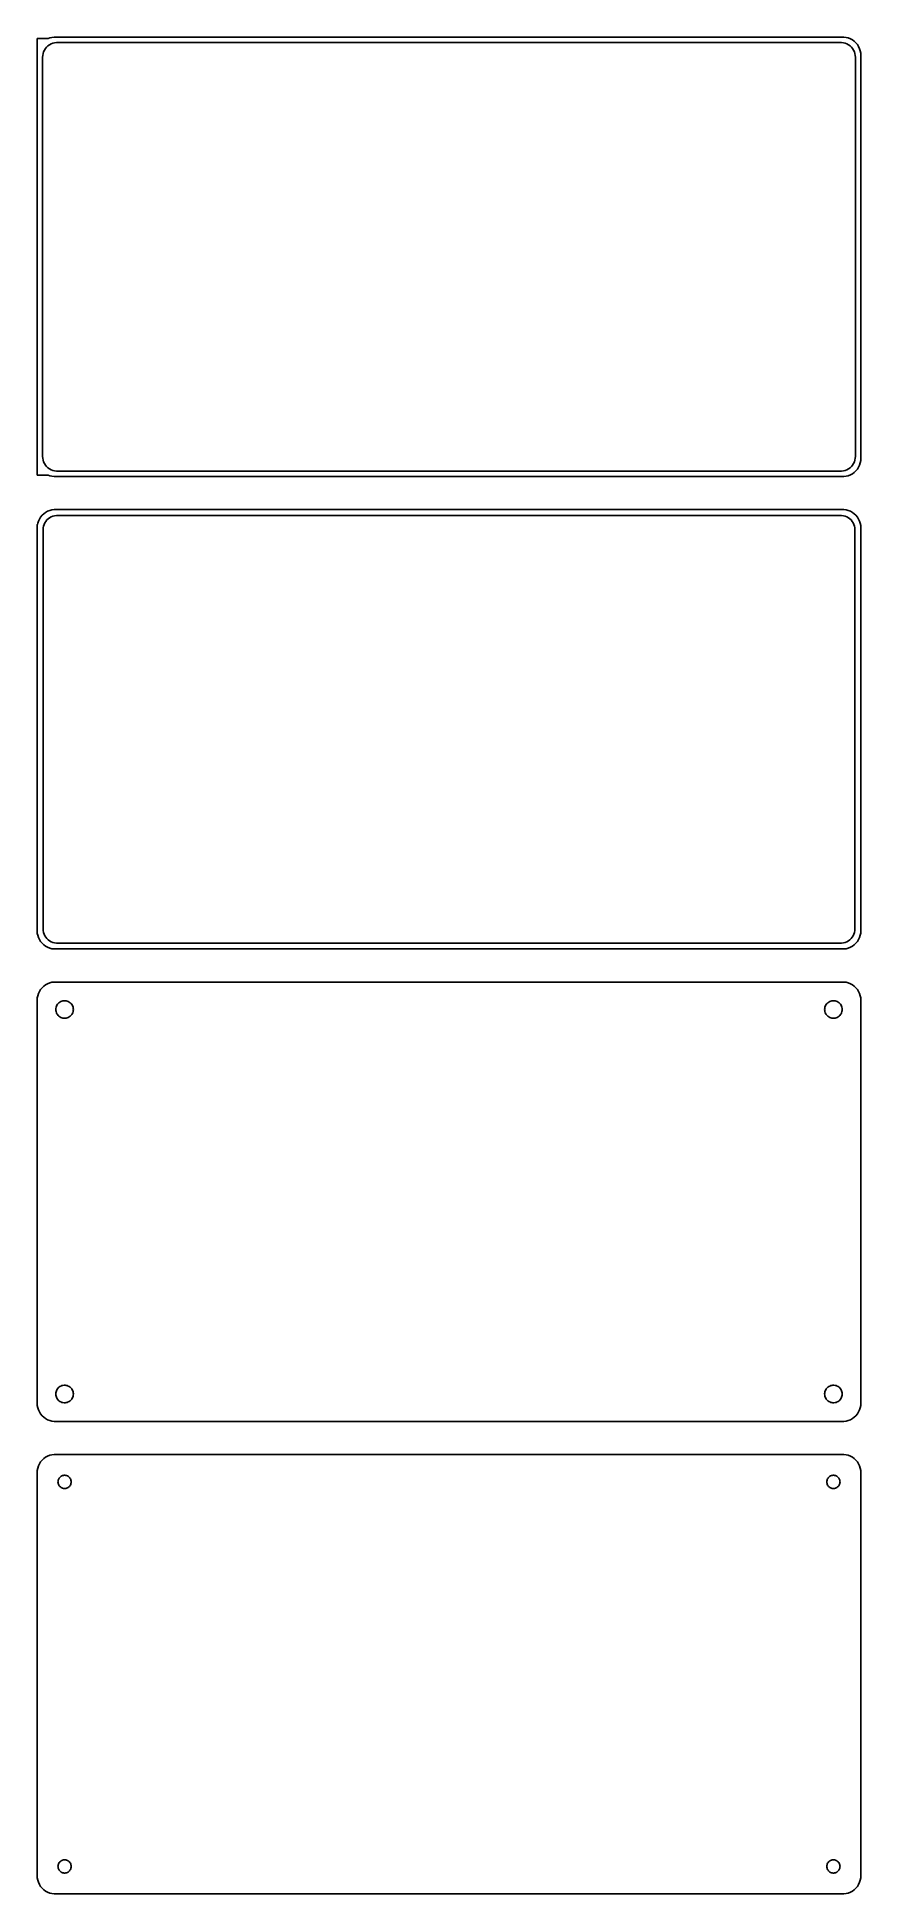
# Model space of a CAD drawing. Header units: metres. Extents: x -112 to 112, y 327 to 834.
import ezdxf

# ---------------------------------------------------------------- set-up
doc = ezdxf.new("R2010")
doc.units = ezdxf.units.M

msp = doc.modelspace()

# ---------------------------------------------------------------- linework, layer by layer
for p, q in [((-109.5, 833.615), (-112.5, 833.615)), ((-112.5, 833.615), (-112.5, 714.385)), ((-109.916, 831.238), (-109.55, 831.582)), ((-109.55, 831.582), (-109.143, 831.877)), ((-109.045, 833.755), (-109.5, 833.575)), ((-109.5, 833.575), (-109.5, 833.615)), ((-109.143, 831.877), (-108.703, 832.119)), ((-108.437, 833.911), (-109.045, 833.755)), ((-108.703, 832.119), (-108.236, 832.304)), ((-107.814, 833.99), (-108.437, 833.911)), ((-108.236, 832.304), (-107.75, 832.429)), ((107.814, 833.99), (-107.814, 833.99)), ((-107.75, 832.429), (-107.251, 832.492)), ((-107.251, 832.492), (107.251, 832.492)), ((107.251, 832.492), (107.75, 832.429)), ((107.75, 832.429), (108.236, 832.304)), ((108.437, 833.911), (107.814, 833.99)), ((108.236, 832.304), (108.703, 832.119)), ((109.045, 833.755), (108.437, 833.911)), ((108.703, 832.119), (109.143, 831.877)), ((109.629, 833.524), (109.045, 833.755)), ((109.143, 831.877), (109.55, 831.582)), ((109.55, 831.582), (109.916, 831.238)), ((110.179, 833.222), (109.629, 833.524)), ((110.687, 832.853), (110.179, 833.222)), ((111.145, 832.423), (110.687, 832.853)), ((111.545, 831.939), (111.145, 832.423)), ((111.882, 831.409), (111.545, 831.939)), ((-111, 828.5), (-110.968, 829.001)), ((-111, 719.5), (-111, 828.5)), ((-110.968, 829.001), (-110.874, 829.495)), ((-110.874, 829.495), (-110.719, 829.972)), ((-110.719, 829.972), (-110.505, 830.427)), ((-110.505, 830.427), (-110.236, 830.851)), ((-110.236, 830.851), (-109.916, 831.238)), ((109.916, 831.238), (110.236, 830.851)), ((110.236, 830.851), (110.505, 830.427)), ((110.505, 830.427), (110.719, 829.972)), ((110.719, 829.972), (110.874, 829.495)), ((110.874, 829.495), (110.968, 829.001)), ((110.968, 829.001), (111, 828.5)), ((111, 828.5), (111, 719.5)), ((112.149, 830.841), (111.882, 831.409)), ((112.343, 830.243), (112.149, 830.841)), ((112.461, 829.627), (112.343, 830.243)), ((112.5, 829), (112.461, 829.627)), ((112.5, 719), (112.5, 829)), ((-110.968, 718.999), (-111, 719.5)), ((-110.874, 718.505), (-110.968, 718.999)), ((-110.719, 718.028), (-110.874, 718.505)), ((-110.505, 717.573), (-110.719, 718.028)), ((-110.236, 717.149), (-110.505, 717.573)), ((-109.916, 716.762), (-110.236, 717.149)), ((-109.55, 716.418), (-109.916, 716.762)), ((-109.143, 716.123), (-109.55, 716.418)), ((-108.703, 715.881), (-109.143, 716.123)), ((-108.236, 715.696), (-108.703, 715.881)), ((-107.75, 715.571), (-108.236, 715.696)), ((-107.251, 715.508), (-107.75, 715.571)), ((107.251, 715.508), (-107.251, 715.508)), ((107.75, 715.571), (107.251, 715.508)), ((108.236, 715.696), (107.75, 715.571)), ((108.703, 715.881), (108.236, 715.696)), ((109.143, 716.123), (108.703, 715.881)), ((109.55, 716.418), (109.143, 716.123)), ((109.916, 716.762), (109.55, 716.418)), ((110.236, 717.149), (109.916, 716.762)), ((110.179, 714.778), (110.687, 715.147)), ((110.505, 717.573), (110.236, 717.149)), ((110.719, 718.028), (110.505, 717.573)), ((110.687, 715.147), (111.145, 715.577)), ((110.874, 718.505), (110.719, 718.028)), ((110.968, 718.999), (110.874, 718.505)), ((111, 719.5), (110.968, 718.999)), ((111.145, 715.577), (111.545, 716.061)), ((111.545, 716.061), (111.882, 716.591)), ((111.882, 716.591), (112.149, 717.159)), ((112.149, 717.159), (112.343, 717.757)), ((112.343, 717.757), (112.461, 718.373)), ((112.461, 718.373), (112.5, 719)), ((-112.5, 714.385), (-109.5, 714.385)), ((-109.5, 714.385), (-109.5, 714.425)), ((-109.5, 714.425), (-109.045, 714.245)), ((-109.045, 714.245), (-108.437, 714.089)), ((-108.437, 714.089), (-107.814, 714.01)), ((-107.814, 714.01), (107.814, 714.01)), ((107.814, 714.01), (108.437, 714.089)), ((108.437, 714.089), (109.045, 714.245)), ((109.045, 714.245), (109.629, 714.476)), ((109.629, 714.476), (110.179, 714.778)), ((-109.045, 704.755), (-109.629, 704.524)), ((-108.437, 704.911), (-109.045, 704.755)), ((-107.814, 704.99), (-108.437, 704.911)), ((107.814, 704.99), (-107.814, 704.99)), ((108.437, 704.911), (107.814, 704.99)), ((109.045, 704.755), (108.437, 704.911)), ((109.629, 704.524), (109.045, 704.755)), ((-112.4, 700.944), (-112.5, 700.944)), ((-112.5, 700.944), (-112.5, 589.056)), ((-112.343, 701.243), (-112.4, 700.944)), ((-112.149, 701.841), (-112.343, 701.243)), ((-111.882, 702.409), (-112.149, 701.841)), ((-111.545, 702.939), (-111.882, 702.409)), ((-111.145, 703.423), (-111.545, 702.939)), ((-110.687, 703.853), (-111.145, 703.423)), ((-110.873, 699.5), (-110.842, 699.985)), ((-110.842, 699.985), (-110.751, 700.463)), ((-110.751, 700.463), (-110.601, 700.926)), ((-110.179, 704.222), (-110.687, 703.853)), ((-110.601, 700.926), (-110.394, 701.366)), ((-110.394, 701.366), (-110.133, 701.776)), ((-109.629, 704.524), (-110.179, 704.222)), ((-110.133, 701.776), (-109.823, 702.151)), ((-109.823, 702.151), (-109.469, 702.484)), ((-109.469, 702.484), (-109.075, 702.77)), ((-109.075, 702.77), (-108.649, 703.004)), ((-108.649, 703.004), (-108.197, 703.183)), ((-108.197, 703.183), (-107.726, 703.304)), ((-107.726, 703.304), (-107.243, 703.365)), ((-107.243, 703.365), (107.243, 703.365)), ((107.243, 703.365), (107.726, 703.304)), ((107.726, 703.304), (108.197, 703.183)), ((108.197, 703.183), (108.649, 703.004)), ((108.649, 703.004), (109.075, 702.77)), ((109.075, 702.77), (109.469, 702.484)), ((109.469, 702.484), (109.823, 702.151)), ((110.179, 704.222), (109.629, 704.524)), ((109.823, 702.151), (110.133, 701.776)), ((110.133, 701.776), (110.394, 701.366)), ((110.687, 703.853), (110.179, 704.222)), ((110.394, 701.366), (110.601, 700.926)), ((110.601, 700.926), (110.751, 700.463)), ((111.145, 703.423), (110.687, 703.853)), ((110.751, 700.463), (110.842, 699.985)), ((110.842, 699.985), (110.873, 699.5)), ((111.545, 702.939), (111.145, 703.423)), ((111.882, 702.409), (111.545, 702.939)), ((112.149, 701.841), (111.882, 702.409)), ((112.343, 701.243), (112.149, 701.841)), ((112.461, 700.627), (112.343, 701.243)), ((112.5, 700), (112.461, 700.627)), ((112.5, 590), (112.5, 700)), ((-110.873, 590.5), (-110.873, 699.5)), ((110.873, 699.5), (110.873, 590.5)), ((-112.5, 589.056), (-112.4, 589.056)), ((-112.4, 589.056), (-112.343, 588.757)), ((-112.343, 588.757), (-112.149, 588.159)), ((-112.149, 588.159), (-111.882, 587.591)), ((-110.842, 590.015), (-110.873, 590.5)), ((-110.751, 589.537), (-110.842, 590.015)), ((-110.601, 589.074), (-110.751, 589.537)), ((-110.394, 588.634), (-110.601, 589.074)), ((-110.133, 588.224), (-110.394, 588.634)), ((-109.823, 587.849), (-110.133, 588.224)), ((110.133, 588.224), (109.823, 587.849)), ((110.394, 588.634), (110.133, 588.224)), ((110.601, 589.074), (110.394, 588.634)), ((110.751, 589.537), (110.601, 589.074)), ((110.842, 590.015), (110.751, 589.537)), ((110.873, 590.5), (110.842, 590.015)), ((111.882, 587.591), (112.149, 588.159)), ((112.149, 588.159), (112.343, 588.757)), ((112.343, 588.757), (112.461, 589.373)), ((112.461, 589.373), (112.5, 590)), ((-111.882, 587.591), (-111.545, 587.061)), ((-111.545, 587.061), (-111.145, 586.577)), ((-111.145, 586.577), (-110.687, 586.147)), ((-110.687, 586.147), (-110.179, 585.778)), ((-110.179, 585.778), (-109.629, 585.476)), ((-109.469, 587.516), (-109.823, 587.849)), ((-109.629, 585.476), (-109.045, 585.245)), ((-109.075, 587.23), (-109.469, 587.516)), ((-108.649, 586.996), (-109.075, 587.23)), ((-109.045, 585.245), (-108.437, 585.089)), ((-108.197, 586.817), (-108.649, 586.996)), ((-108.437, 585.089), (-107.814, 585.01)), ((-107.726, 586.696), (-108.197, 586.817)), ((-107.814, 585.01), (107.814, 585.01)), ((-107.243, 586.635), (-107.726, 586.696)), ((107.243, 586.635), (-107.243, 586.635)), ((107.726, 586.696), (107.243, 586.635)), ((108.197, 586.817), (107.726, 586.696)), ((107.814, 585.01), (108.437, 585.089)), ((108.649, 586.996), (108.197, 586.817)), ((108.437, 585.089), (109.045, 585.245)), ((109.075, 587.23), (108.649, 586.996)), ((109.045, 585.245), (109.629, 585.476)), ((109.469, 587.516), (109.075, 587.23)), ((109.823, 587.849), (109.469, 587.516)), ((109.629, 585.476), (110.179, 585.778)), ((110.179, 585.778), (110.687, 586.147)), ((110.687, 586.147), (111.145, 586.577)), ((111.145, 586.577), (111.545, 587.061)), ((111.545, 587.061), (111.882, 587.591)), ((-111.882, 573.409), (-112.149, 572.841)), ((-111.545, 573.939), (-111.882, 573.409)), ((-111.145, 574.423), (-111.545, 573.939)), ((-110.687, 574.853), (-111.145, 574.423)), ((-110.179, 575.222), (-110.687, 574.853)), ((-109.629, 575.524), (-110.179, 575.222)), ((-109.045, 575.755), (-109.629, 575.524)), ((-108.437, 575.911), (-109.045, 575.755)), ((-107.814, 575.99), (-108.437, 575.911)), ((107.814, 575.99), (-107.814, 575.99)), ((108.437, 575.911), (107.814, 575.99)), ((109.045, 575.755), (108.437, 575.911)), ((109.629, 575.524), (109.045, 575.755)), ((110.179, 575.222), (109.629, 575.524)), ((110.687, 574.853), (110.179, 575.222)), ((111.145, 574.423), (110.687, 574.853)), ((111.545, 573.939), (111.145, 574.423)), ((111.882, 573.409), (111.545, 573.939)), ((112.149, 572.841), (111.882, 573.409)), ((-112.461, 571.627), (-112.5, 571)), ((-112.5, 571), (-112.5, 461)), ((-112.343, 572.243), (-112.461, 571.627)), ((-112.149, 572.841), (-112.343, 572.243)), ((-107.4, 568.5), (-107.381, 568.801)), ((-107.381, 568.199), (-107.4, 568.5)), ((-107.381, 568.801), (-107.325, 569.097)), ((-107.325, 567.903), (-107.381, 568.199)), ((-107.325, 569.097), (-107.231, 569.383)), ((-107.231, 567.617), (-107.325, 567.903)), ((-107.231, 569.383), (-107.103, 569.656)), ((-107.103, 569.656), (-106.942, 569.911)), ((-106.942, 569.911), (-106.75, 570.143)), ((-106.75, 570.143), (-106.53, 570.349)), ((-106.53, 570.349), (-106.286, 570.526)), ((-106.286, 570.526), (-106.022, 570.672)), ((-106.022, 570.672), (-105.742, 570.783)), ((-105.742, 570.783), (-105.45, 570.857)), ((-105.45, 570.857), (-105.151, 570.895)), ((-105.151, 570.895), (-104.849, 570.895)), ((-104.849, 570.895), (-104.55, 570.857)), ((-104.55, 570.857), (-104.258, 570.783)), ((-104.258, 570.783), (-103.978, 570.672)), ((-103.978, 570.672), (-103.714, 570.526)), ((-103.714, 570.526), (-103.47, 570.349)), ((-103.47, 570.349), (-103.25, 570.143)), ((-103.25, 570.143), (-103.058, 569.911)), ((-103.058, 569.911), (-102.897, 569.656)), ((-102.897, 569.656), (-102.769, 569.383)), ((-102.769, 569.383), (-102.675, 569.097)), ((-102.675, 567.903), (-102.769, 567.617)), ((-102.675, 569.097), (-102.619, 568.801)), ((-102.619, 568.199), (-102.675, 567.903)), ((-102.619, 568.801), (-102.6, 568.5)), ((-102.6, 568.5), (-102.619, 568.199)), ((102.6, 568.5), (102.619, 568.801)), ((102.619, 568.199), (102.6, 568.5)), ((102.619, 568.801), (102.675, 569.097)), ((102.675, 567.903), (102.619, 568.199)), ((102.675, 569.097), (102.769, 569.383)), ((102.769, 567.617), (102.675, 567.903)), ((102.769, 569.383), (102.897, 569.656)), ((102.897, 569.656), (103.058, 569.911)), ((103.058, 569.911), (103.25, 570.143)), ((103.25, 570.143), (103.47, 570.349)), ((103.47, 570.349), (103.714, 570.526)), ((103.714, 570.526), (103.978, 570.672)), ((103.978, 570.672), (104.258, 570.783)), ((104.258, 570.783), (104.55, 570.857)), ((104.55, 570.857), (104.849, 570.895)), ((104.849, 570.895), (105.151, 570.895)), ((105.151, 570.895), (105.45, 570.857)), ((105.45, 570.857), (105.742, 570.783)), ((105.742, 570.783), (106.022, 570.672)), ((106.022, 570.672), (106.286, 570.526)), ((106.286, 570.526), (106.53, 570.349)), ((106.53, 570.349), (106.75, 570.143)), ((106.75, 570.143), (106.942, 569.911)), ((106.942, 569.911), (107.103, 569.656)), ((107.103, 569.656), (107.231, 569.383)), ((107.231, 569.383), (107.325, 569.097)), ((107.325, 567.903), (107.231, 567.617)), ((107.325, 569.097), (107.381, 568.801)), ((107.381, 568.199), (107.325, 567.903)), ((107.381, 568.801), (107.4, 568.5)), ((107.4, 568.5), (107.381, 568.199)), ((112.343, 572.243), (112.149, 572.841)), ((112.461, 571.627), (112.343, 572.243)), ((112.5, 571), (112.461, 571.627)), ((112.5, 461), (112.5, 571)), ((-107.103, 567.344), (-107.231, 567.617)), ((-106.942, 567.089), (-107.103, 567.344)), ((-106.75, 566.857), (-106.942, 567.089)), ((-106.53, 566.651), (-106.75, 566.857)), ((-106.286, 566.474), (-106.53, 566.651)), ((-106.022, 566.328), (-106.286, 566.474)), ((-105.742, 566.217), (-106.022, 566.328)), ((-105.45, 566.143), (-105.742, 566.217)), ((-105.151, 566.105), (-105.45, 566.143)), ((-104.849, 566.105), (-105.151, 566.105)), ((-104.55, 566.143), (-104.849, 566.105)), ((-104.258, 566.217), (-104.55, 566.143)), ((-103.978, 566.328), (-104.258, 566.217)), ((-103.714, 566.474), (-103.978, 566.328)), ((-103.47, 566.651), (-103.714, 566.474)), ((-103.25, 566.857), (-103.47, 566.651)), ((-103.058, 567.089), (-103.25, 566.857)), ((-102.897, 567.344), (-103.058, 567.089)), ((-102.769, 567.617), (-102.897, 567.344)), ((102.897, 567.344), (102.769, 567.617)), ((103.058, 567.089), (102.897, 567.344)), ((103.25, 566.857), (103.058, 567.089)), ((103.47, 566.651), (103.25, 566.857)), ((103.714, 566.474), (103.47, 566.651)), ((103.978, 566.328), (103.714, 566.474)), ((104.258, 566.217), (103.978, 566.328)), ((104.55, 566.143), (104.258, 566.217)), ((104.849, 566.105), (104.55, 566.143)), ((105.151, 566.105), (104.849, 566.105)), ((105.45, 566.143), (105.151, 566.105)), ((105.742, 566.217), (105.45, 566.143)), ((106.022, 566.328), (105.742, 566.217)), ((106.286, 566.474), (106.022, 566.328)), ((106.53, 566.651), (106.286, 566.474)), ((106.75, 566.857), (106.53, 566.651)), ((106.942, 567.089), (106.75, 566.857)), ((107.103, 567.344), (106.942, 567.089)), ((107.231, 567.617), (107.103, 567.344)), ((-107.4, 463.5), (-107.381, 463.801)), ((-107.381, 463.199), (-107.4, 463.5)), ((-107.381, 463.801), (-107.325, 464.097)), ((-107.325, 462.903), (-107.381, 463.199)), ((-107.325, 464.097), (-107.231, 464.383)), ((-107.231, 462.617), (-107.325, 462.903)), ((-107.231, 464.383), (-107.103, 464.656)), ((-107.103, 462.344), (-107.231, 462.617)), ((-107.103, 464.656), (-106.942, 464.911)), ((-106.942, 462.089), (-107.103, 462.344)), ((-106.942, 464.911), (-106.75, 465.143)), ((-106.75, 461.857), (-106.942, 462.089)), ((-106.75, 465.143), (-106.53, 465.349)), ((-106.53, 461.651), (-106.75, 461.857)), ((-106.53, 465.349), (-106.286, 465.526)), ((-106.286, 461.474), (-106.53, 461.651)), ((-106.286, 465.526), (-106.022, 465.672)), ((-106.022, 461.328), (-106.286, 461.474)), ((-106.022, 465.672), (-105.742, 465.783)), ((-105.742, 465.783), (-105.45, 465.857)), ((-105.45, 465.857), (-105.151, 465.895)), ((-105.151, 465.895), (-104.849, 465.895)), ((-104.849, 465.895), (-104.55, 465.857)), ((-104.55, 465.857), (-104.258, 465.783)), ((-104.258, 465.783), (-103.978, 465.672)), ((-103.978, 465.672), (-103.714, 465.526)), ((-103.714, 461.474), (-103.978, 461.328)), ((-103.714, 465.526), (-103.47, 465.349)), ((-103.47, 461.651), (-103.714, 461.474)), ((-103.47, 465.349), (-103.25, 465.143)), ((-103.25, 461.857), (-103.47, 461.651)), ((-103.25, 465.143), (-103.058, 464.911)), ((-103.058, 462.089), (-103.25, 461.857)), ((-103.058, 464.911), (-102.897, 464.656)), ((-102.897, 462.344), (-103.058, 462.089)), ((-102.897, 464.656), (-102.769, 464.383)), ((-102.769, 462.617), (-102.897, 462.344)), ((-102.769, 464.383), (-102.675, 464.097)), ((-102.675, 462.903), (-102.769, 462.617)), ((-102.675, 464.097), (-102.619, 463.801)), ((-102.619, 463.199), (-102.675, 462.903)), ((-102.619, 463.801), (-102.6, 463.5)), ((-102.6, 463.5), (-102.619, 463.199)), ((102.6, 463.5), (102.619, 463.801)), ((102.619, 463.199), (102.6, 463.5)), ((102.619, 463.801), (102.675, 464.097)), ((102.675, 462.903), (102.619, 463.199)), ((102.675, 464.097), (102.769, 464.383)), ((102.769, 462.617), (102.675, 462.903)), ((102.769, 464.383), (102.897, 464.656)), ((102.897, 462.344), (102.769, 462.617)), ((102.897, 464.656), (103.058, 464.911)), ((103.058, 462.089), (102.897, 462.344)), ((103.058, 464.911), (103.25, 465.143)), ((103.25, 461.857), (103.058, 462.089)), ((103.25, 465.143), (103.47, 465.349)), ((103.47, 461.651), (103.25, 461.857)), ((103.47, 465.349), (103.714, 465.526)), ((103.714, 461.474), (103.47, 461.651)), ((103.714, 465.526), (103.978, 465.672)), ((103.978, 461.328), (103.714, 461.474)), ((103.978, 465.672), (104.258, 465.783)), ((104.258, 465.783), (104.55, 465.857)), ((104.55, 465.857), (104.849, 465.895)), ((104.849, 465.895), (105.151, 465.895)), ((105.151, 465.895), (105.45, 465.857)), ((105.45, 465.857), (105.742, 465.783)), ((105.742, 465.783), (106.022, 465.672)), ((106.022, 465.672), (106.286, 465.526)), ((106.286, 461.474), (106.022, 461.328)), ((106.286, 465.526), (106.53, 465.349)), ((106.53, 461.651), (106.286, 461.474)), ((106.53, 465.349), (106.75, 465.143)), ((106.75, 461.857), (106.53, 461.651)), ((106.75, 465.143), (106.942, 464.911)), ((106.942, 462.089), (106.75, 461.857)), ((106.942, 464.911), (107.103, 464.656)), ((107.103, 462.344), (106.942, 462.089)), ((107.103, 464.656), (107.231, 464.383)), ((107.231, 462.617), (107.103, 462.344)), ((107.231, 464.383), (107.325, 464.097)), ((107.325, 462.903), (107.231, 462.617)), ((107.325, 464.097), (107.381, 463.801)), ((107.381, 463.199), (107.325, 462.903)), ((107.381, 463.801), (107.4, 463.5)), ((107.4, 463.5), (107.381, 463.199)), ((-112.5, 461), (-112.461, 460.373)), ((-112.461, 460.373), (-112.343, 459.757)), ((-112.343, 459.757), (-112.149, 459.159)), ((-112.149, 459.159), (-111.882, 458.591)), ((-111.882, 458.591), (-111.545, 458.061)), ((-111.545, 458.061), (-111.145, 457.577)), ((-111.145, 457.577), (-110.687, 457.147)), ((-110.687, 457.147), (-110.179, 456.778)), ((-110.179, 456.778), (-109.629, 456.476)), ((-109.629, 456.476), (-109.045, 456.245)), ((-105.742, 461.217), (-106.022, 461.328)), ((-105.45, 461.143), (-105.742, 461.217)), ((-105.151, 461.105), (-105.45, 461.143)), ((-104.849, 461.105), (-105.151, 461.105)), ((-104.55, 461.143), (-104.849, 461.105)), ((-104.258, 461.217), (-104.55, 461.143)), ((-103.978, 461.328), (-104.258, 461.217)), ((104.258, 461.217), (103.978, 461.328)), ((104.55, 461.143), (104.258, 461.217)), ((104.849, 461.105), (104.55, 461.143)), ((105.151, 461.105), (104.849, 461.105)), ((105.45, 461.143), (105.151, 461.105)), ((105.742, 461.217), (105.45, 461.143)), ((106.022, 461.328), (105.742, 461.217)), ((109.045, 456.245), (109.629, 456.476)), ((109.629, 456.476), (110.179, 456.778)), ((110.179, 456.778), (110.687, 457.147)), ((110.687, 457.147), (111.145, 457.577)), ((111.145, 457.577), (111.545, 458.061)), ((111.545, 458.061), (111.882, 458.591)), ((111.882, 458.591), (112.149, 459.159)), ((112.149, 459.159), (112.343, 459.757)), ((112.343, 459.757), (112.461, 460.373)), ((112.461, 460.373), (112.5, 461)), ((-109.045, 456.245), (-108.437, 456.089)), ((-108.437, 456.089), (-107.814, 456.01)), ((-107.814, 456.01), (107.814, 456.01)), ((107.814, 456.01), (108.437, 456.089)), ((108.437, 456.089), (109.045, 456.245)), ((-110.179, 446.222), (-110.687, 445.853)), ((-109.629, 446.524), (-110.179, 446.222)), ((-109.045, 446.755), (-109.629, 446.524)), ((-108.437, 446.911), (-109.045, 446.755)), ((-107.814, 446.99), (-108.437, 446.911)), ((107.814, 446.99), (-107.814, 446.99)), ((108.437, 446.911), (107.814, 446.99)), ((109.045, 446.755), (108.437, 446.911)), ((109.629, 446.524), (109.045, 446.755)), ((110.179, 446.222), (109.629, 446.524)), ((110.687, 445.853), (110.179, 446.222)), ((-112.461, 442.627), (-112.5, 442)), ((-112.5, 442), (-112.5, 332)), ((-112.343, 443.243), (-112.461, 442.627)), ((-112.149, 443.841), (-112.343, 443.243)), ((-111.882, 444.409), (-112.149, 443.841)), ((-111.545, 444.939), (-111.882, 444.409)), ((-111.145, 445.423), (-111.545, 444.939)), ((-110.687, 445.853), (-111.145, 445.423)), ((-105.964, 441.02), (-105.766, 441.129)), ((-105.766, 441.129), (-105.556, 441.212)), ((-105.556, 441.212), (-105.337, 441.268)), ((-105.337, 441.268), (-105.113, 441.296)), ((-105.113, 441.296), (-104.887, 441.296)), ((-104.887, 441.296), (-104.663, 441.268)), ((-104.663, 441.268), (-104.444, 441.212)), ((-104.444, 441.212), (-104.234, 441.129)), ((-104.234, 441.129), (-104.036, 441.02)), ((104.036, 441.02), (104.234, 441.129)), ((104.234, 441.129), (104.444, 441.212)), ((104.444, 441.212), (104.663, 441.268)), ((104.663, 441.268), (104.887, 441.296)), ((104.887, 441.296), (105.113, 441.296)), ((105.113, 441.296), (105.337, 441.268)), ((105.337, 441.268), (105.556, 441.212)), ((105.556, 441.212), (105.766, 441.129)), ((105.766, 441.129), (105.964, 441.02)), ((111.145, 445.423), (110.687, 445.853)), ((111.545, 444.939), (111.145, 445.423)), ((111.882, 444.409), (111.545, 444.939)), ((112.149, 443.841), (111.882, 444.409)), ((112.343, 443.243), (112.149, 443.841)), ((112.461, 442.627), (112.343, 443.243)), ((112.5, 442), (112.461, 442.627)), ((112.5, 332), (112.5, 442)), ((-106.8, 439.5), (-106.786, 439.726)), ((-106.786, 439.274), (-106.8, 439.5)), ((-106.786, 439.726), (-106.743, 439.948)), ((-106.743, 439.052), (-106.786, 439.274)), ((-106.743, 439.948), (-106.674, 440.163)), ((-106.674, 438.837), (-106.743, 439.052)), ((-106.674, 440.163), (-106.577, 440.367)), ((-106.577, 438.633), (-106.674, 438.837)), ((-106.577, 440.367), (-106.456, 440.558)), ((-106.456, 438.442), (-106.577, 438.633)), ((-106.456, 440.558), (-106.312, 440.732)), ((-106.312, 438.268), (-106.456, 438.442)), ((-106.312, 440.732), (-106.147, 440.887)), ((-106.147, 438.113), (-106.312, 438.268)), ((-106.147, 440.887), (-105.964, 441.02)), ((-105.964, 437.98), (-106.147, 438.113)), ((-105.766, 437.871), (-105.964, 437.98)), ((-105.556, 437.788), (-105.766, 437.871)), ((-105.337, 437.732), (-105.556, 437.788)), ((-105.113, 437.704), (-105.337, 437.732)), ((-104.887, 437.704), (-105.113, 437.704)), ((-104.663, 437.732), (-104.887, 437.704)), ((-104.444, 437.788), (-104.663, 437.732)), ((-104.234, 437.871), (-104.444, 437.788)), ((-104.036, 437.98), (-104.234, 437.871)), ((-104.036, 441.02), (-103.853, 440.887)), ((-103.853, 438.113), (-104.036, 437.98)), ((-103.853, 440.887), (-103.688, 440.732)), ((-103.688, 438.268), (-103.853, 438.113)), ((-103.688, 440.732), (-103.544, 440.558)), ((-103.544, 438.442), (-103.688, 438.268)), ((-103.544, 440.558), (-103.423, 440.367)), ((-103.423, 438.633), (-103.544, 438.442)), ((-103.423, 440.367), (-103.326, 440.163)), ((-103.326, 438.837), (-103.423, 438.633)), ((-103.326, 440.163), (-103.257, 439.948)), ((-103.257, 439.052), (-103.326, 438.837)), ((-103.257, 439.948), (-103.214, 439.726)), ((-103.214, 439.274), (-103.257, 439.052)), ((-103.214, 439.726), (-103.2, 439.5)), ((-103.2, 439.5), (-103.214, 439.274)), ((103.2, 439.5), (103.214, 439.726)), ((103.214, 439.274), (103.2, 439.5)), ((103.214, 439.726), (103.257, 439.948)), ((103.257, 439.052), (103.214, 439.274)), ((103.257, 439.948), (103.326, 440.163)), ((103.326, 438.837), (103.257, 439.052)), ((103.326, 440.163), (103.423, 440.367)), ((103.423, 438.633), (103.326, 438.837)), ((103.423, 440.367), (103.544, 440.558)), ((103.544, 438.442), (103.423, 438.633)), ((103.544, 440.558), (103.688, 440.732)), ((103.688, 438.268), (103.544, 438.442)), ((103.688, 440.732), (103.853, 440.887)), ((103.853, 438.113), (103.688, 438.268)), ((103.853, 440.887), (104.036, 441.02)), ((104.036, 437.98), (103.853, 438.113)), ((104.234, 437.871), (104.036, 437.98)), ((104.444, 437.788), (104.234, 437.871)), ((104.663, 437.732), (104.444, 437.788)), ((104.887, 437.704), (104.663, 437.732)), ((105.113, 437.704), (104.887, 437.704)), ((105.337, 437.732), (105.113, 437.704)), ((105.556, 437.788), (105.337, 437.732)), ((105.766, 437.871), (105.556, 437.788)), ((105.964, 437.98), (105.766, 437.871)), ((105.964, 441.02), (106.147, 440.887)), ((106.147, 438.113), (105.964, 437.98)), ((106.147, 440.887), (106.312, 440.732)), ((106.312, 438.268), (106.147, 438.113)), ((106.312, 440.732), (106.456, 440.558)), ((106.456, 438.442), (106.312, 438.268)), ((106.456, 440.558), (106.577, 440.367)), ((106.577, 438.633), (106.456, 438.442)), ((106.577, 440.367), (106.674, 440.163)), ((106.674, 438.837), (106.577, 438.633)), ((106.674, 440.163), (106.743, 439.948)), ((106.743, 439.052), (106.674, 438.837)), ((106.743, 439.948), (106.786, 439.726)), ((106.786, 439.274), (106.743, 439.052)), ((106.786, 439.726), (106.8, 439.5)), ((106.8, 439.5), (106.786, 439.274)), ((-106.8, 334.5), (-106.786, 334.726)), ((-106.786, 334.726), (-106.743, 334.948)), ((-106.743, 334.948), (-106.674, 335.163)), ((-106.674, 335.163), (-106.577, 335.367)), ((-106.577, 335.367), (-106.456, 335.558)), ((-106.456, 335.558), (-106.312, 335.732)), ((-106.312, 335.732), (-106.147, 335.887)), ((-106.147, 335.887), (-105.964, 336.02)), ((-105.964, 336.02), (-105.766, 336.129)), ((-105.766, 336.129), (-105.556, 336.212)), ((-105.556, 336.212), (-105.337, 336.268)), ((-105.337, 336.268), (-105.113, 336.296)), ((-105.113, 336.296), (-104.887, 336.296)), ((-104.887, 336.296), (-104.663, 336.268)), ((-104.663, 336.268), (-104.444, 336.212)), ((-104.444, 336.212), (-104.234, 336.129)), ((-104.234, 336.129), (-104.036, 336.02)), ((-104.036, 336.02), (-103.853, 335.887)), ((-103.853, 335.887), (-103.688, 335.732)), ((-103.688, 335.732), (-103.544, 335.558)), ((-103.544, 335.558), (-103.423, 335.367)), ((-103.423, 335.367), (-103.326, 335.163)), ((-103.326, 335.163), (-103.257, 334.948)), ((-103.257, 334.948), (-103.214, 334.726)), ((-103.214, 334.726), (-103.2, 334.5)), ((103.2, 334.5), (103.214, 334.726)), ((103.214, 334.726), (103.257, 334.948)), ((103.257, 334.948), (103.326, 335.163)), ((103.326, 335.163), (103.423, 335.367)), ((103.423, 335.367), (103.544, 335.558)), ((103.544, 335.558), (103.688, 335.732)), ((103.688, 335.732), (103.853, 335.887)), ((103.853, 335.887), (104.036, 336.02)), ((104.036, 336.02), (104.234, 336.129)), ((104.234, 336.129), (104.444, 336.212)), ((104.444, 336.212), (104.663, 336.268)), ((104.663, 336.268), (104.887, 336.296)), ((104.887, 336.296), (105.113, 336.296)), ((105.113, 336.296), (105.337, 336.268)), ((105.337, 336.268), (105.556, 336.212)), ((105.556, 336.212), (105.766, 336.129)), ((105.766, 336.129), (105.964, 336.02)), ((105.964, 336.02), (106.147, 335.887)), ((106.147, 335.887), (106.312, 335.732)), ((106.312, 335.732), (106.456, 335.558)), ((106.456, 335.558), (106.577, 335.367)), ((106.577, 335.367), (106.674, 335.163)), ((106.674, 335.163), (106.743, 334.948)), ((106.743, 334.948), (106.786, 334.726)), ((106.786, 334.726), (106.8, 334.5)), ((-112.5, 332), (-112.461, 331.373)), ((-112.461, 331.373), (-112.343, 330.757)), ((-112.343, 330.757), (-112.149, 330.159)), ((-112.149, 330.159), (-111.882, 329.591)), ((-111.882, 329.591), (-111.545, 329.061)), ((-106.786, 334.274), (-106.8, 334.5)), ((-106.743, 334.052), (-106.786, 334.274)), ((-106.674, 333.837), (-106.743, 334.052)), ((-106.577, 333.633), (-106.674, 333.837)), ((-106.456, 333.442), (-106.577, 333.633)), ((-106.312, 333.268), (-106.456, 333.442)), ((-106.147, 333.113), (-106.312, 333.268)), ((-105.964, 332.98), (-106.147, 333.113)), ((-105.766, 332.871), (-105.964, 332.98)), ((-105.556, 332.788), (-105.766, 332.871)), ((-105.337, 332.732), (-105.556, 332.788)), ((-105.113, 332.704), (-105.337, 332.732)), ((-104.887, 332.704), (-105.113, 332.704)), ((-104.663, 332.732), (-104.887, 332.704)), ((-104.444, 332.788), (-104.663, 332.732)), ((-104.234, 332.871), (-104.444, 332.788)), ((-104.036, 332.98), (-104.234, 332.871)), ((-103.853, 333.113), (-104.036, 332.98)), ((-103.688, 333.268), (-103.853, 333.113)), ((-103.544, 333.442), (-103.688, 333.268)), ((-103.423, 333.633), (-103.544, 333.442)), ((-103.326, 333.837), (-103.423, 333.633)), ((-103.257, 334.052), (-103.326, 333.837)), ((-103.214, 334.274), (-103.257, 334.052)), ((-103.2, 334.5), (-103.214, 334.274)), ((103.214, 334.274), (103.2, 334.5)), ((103.257, 334.052), (103.214, 334.274)), ((103.326, 333.837), (103.257, 334.052)), ((103.423, 333.633), (103.326, 333.837)), ((103.544, 333.442), (103.423, 333.633)), ((103.688, 333.268), (103.544, 333.442)), ((103.853, 333.113), (103.688, 333.268)), ((104.036, 332.98), (103.853, 333.113)), ((104.234, 332.871), (104.036, 332.98)), ((104.444, 332.788), (104.234, 332.871)), ((104.663, 332.732), (104.444, 332.788)), ((104.887, 332.704), (104.663, 332.732)), ((105.113, 332.704), (104.887, 332.704)), ((105.337, 332.732), (105.113, 332.704)), ((105.556, 332.788), (105.337, 332.732)), ((105.766, 332.871), (105.556, 332.788)), ((105.964, 332.98), (105.766, 332.871)), ((106.147, 333.113), (105.964, 332.98)), ((106.312, 333.268), (106.147, 333.113)), ((106.456, 333.442), (106.312, 333.268)), ((106.577, 333.633), (106.456, 333.442)), ((106.674, 333.837), (106.577, 333.633)), ((106.743, 334.052), (106.674, 333.837)), ((106.786, 334.274), (106.743, 334.052)), ((106.8, 334.5), (106.786, 334.274)), ((111.545, 329.061), (111.882, 329.591)), ((111.882, 329.591), (112.149, 330.159)), ((112.149, 330.159), (112.343, 330.757)), ((112.343, 330.757), (112.461, 331.373)), ((112.461, 331.373), (112.5, 332)), ((-111.545, 329.061), (-111.145, 328.577)), ((-111.145, 328.577), (-110.687, 328.147)), ((-110.687, 328.147), (-110.179, 327.778)), ((-110.179, 327.778), (-109.629, 327.476)), ((-109.629, 327.476), (-109.045, 327.245)), ((-109.045, 327.245), (-108.437, 327.089)), ((-108.437, 327.089), (-107.814, 327.01)), ((-107.814, 327.01), (107.814, 327.01)), ((107.814, 327.01), (108.437, 327.089)), ((108.437, 327.089), (109.045, 327.245)), ((109.045, 327.245), (109.629, 327.476)), ((109.629, 327.476), (110.179, 327.778)), ((110.179, 327.778), (110.687, 328.147)), ((110.687, 328.147), (111.145, 328.577)), ((111.145, 328.577), (111.545, 329.061))]:
    msp.add_line(p, q)

doc.saveas('drawing.dxf')
